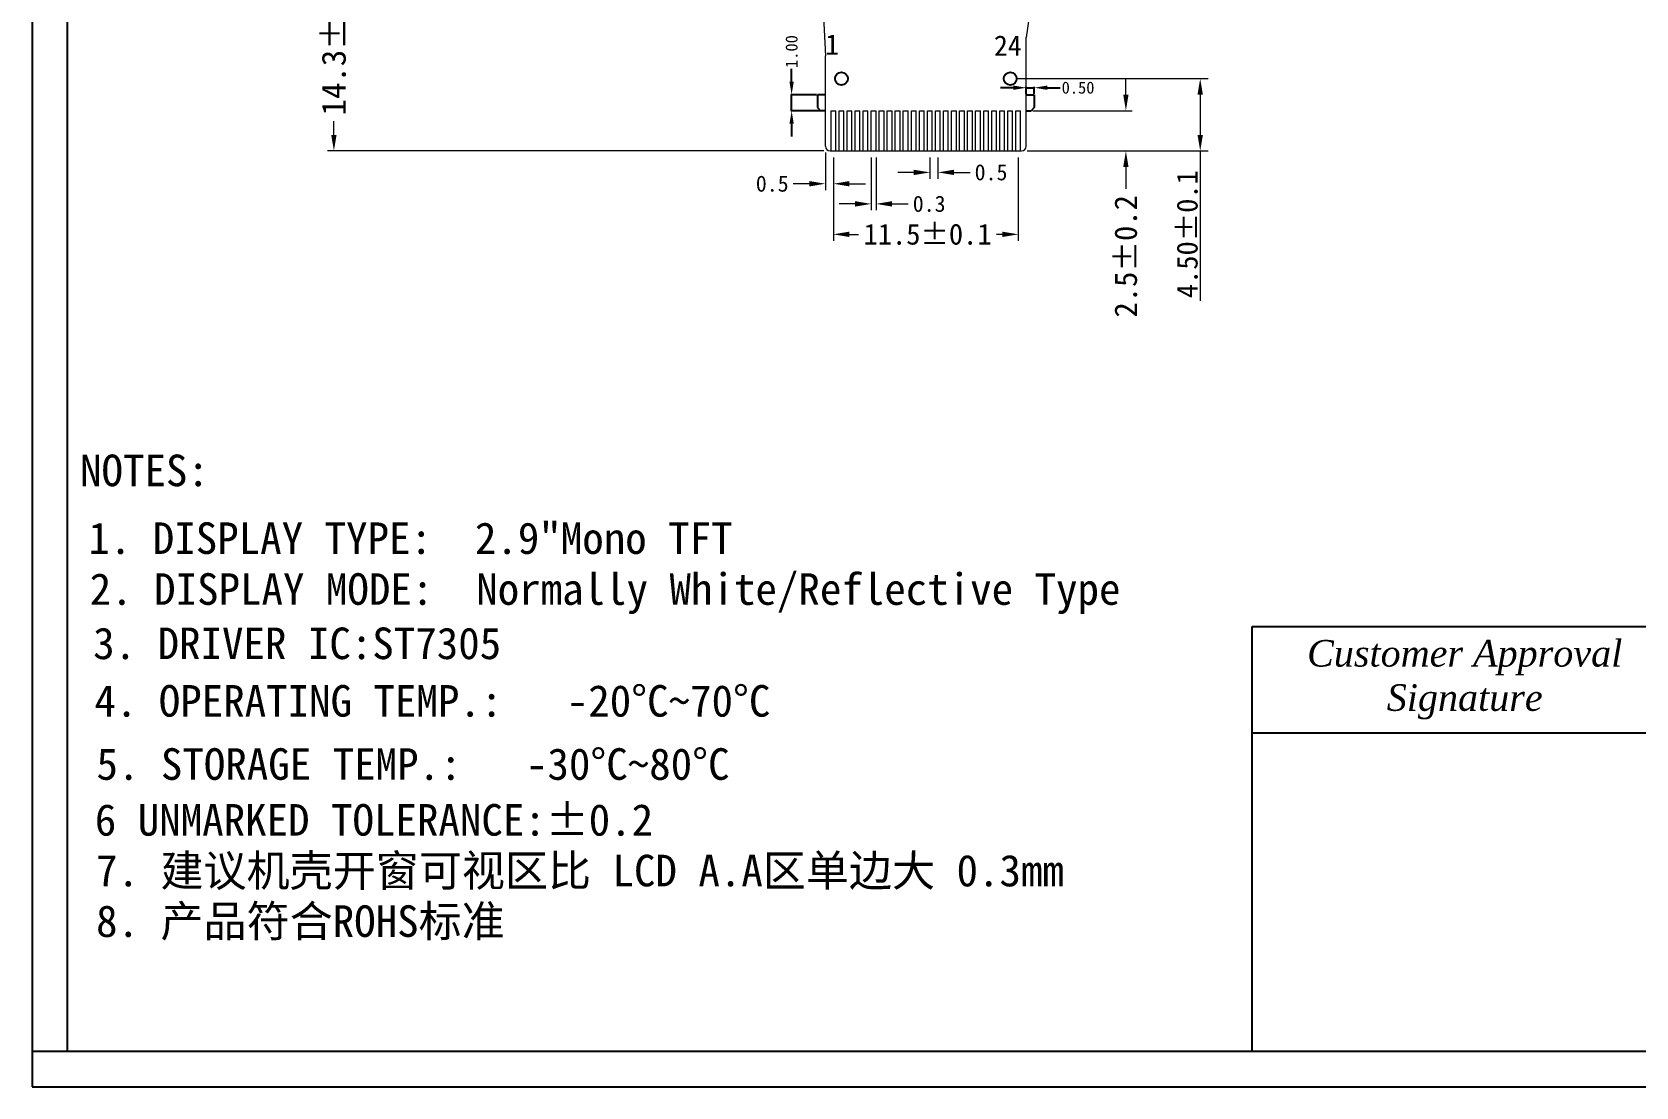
# Model space of a CAD drawing. Header units: millimetres. Extents: x 402 to 634, y 106 to 274.
# Drawn here: x 402 to 501.8, y 105.8 to 171.4 of the extents above; entities that cross this region are included whole.
import ezdxf

# ---------------------------------------------------------------- set-up
doc = ezdxf.new("R2010")
doc.units = ezdxf.units.MM
doc.header["$LTSCALE"] = 10
doc.header["$MEASUREMENT"] = 0
doc.layers.add('dim', color=3, linetype='Continuous', lineweight=13)
doc.layers.add('图框', color=7, linetype='Continuous', lineweight=0)
for name, color, linetype in [('DWG', 7, 'Continuous'), ('FPC', 2, 'Continuous'), ('Frame', 7, 'Continuous')]:
    doc.layers.add(name, color=color, linetype=linetype)
doc.styles.add('TXT', font='TXT')
doc.styles.add('宋体', font='')
doc.styles.add('工程', font='gbenor.shx', dxfattribs={"width": 1.25, "bigfont": 'gbcbig.shx'})
doc.styles.get('宋体').set_extended_font_data('SimSun')
doc.dimstyles.new('ISO-25$0', dxfattribs={"dimscale": 0.5, "dimtxt": 2, "dimasz": 2, "dimexe": 0.8, "dimexo": 0.8, "dimtad": 0, "dimrnd": 0.01, "dimzin": 9, "dimdsep": 46, "dimtxsty": 'Standard', "dimcen": 2.5, "dimadec": 0, "dimazin": 2, "dimtfac": 1, "dimtofl": 0, "dimtmove": 0, "dimatfit": 0, "dimfxl": 1, "dimlwd": 13, "dimlwe": 13, "dimarcsym": 0})
doc.dimstyles.new('li', dxfattribs={"dimtxt": 0.75, "dimasz": 1, "dimexe": 0.05, "dimexo": 0.05, "dimgap": 0.1, "dimtad": 0, "dimzin": 1, "dimdsep": 46, "dimtxsty": 'TXT', "dimcen": 2.5, "dimclrd": 4, "dimclre": 4, "dimclrt": 4, "dimadec": 0, "dimazin": 0, "dimtfac": 1, "dimtmove": 0, "dimatfit": 3, "dimfxl": 1.25, "dimarcsym": 0})
doc.dimstyles.new('标准', dxfattribs={"dimtxt": 1.6, "dimasz": 1.8, "dimexe": 0.5, "dimexo": 0.4, "dimgap": 0.1, "dimtad": 1, "dimzin": 1, "dimdsep": 46, "dimtxsty": '工程', "dimblk": 'CLOSEDBLANK', "dimcen": 0.09, "dimclrd": 3, "dimclre": 3, "dimclrt": 3, "dimadec": 0, "dimazin": 0, "dimtfac": 1, "dimtofl": 0, "dimtmove": 0, "dimatfit": 3, "dimldrblk": 'CLOSEDBLANK', "dimfxl": 1, "dimtolj": 1, "dimlwd": 0, "dimlwe": 0, "dimarcsym": 0})

# ---------------------------------------------------------------- blocks, each defined once
blk = doc.blocks.new('*D44')
at = {"color": 7, "lineweight": 13, "transparency": 16777216}
for p, q in [((441.905, 178.331), (420.397, 178.331)), ((420.797, 177.331), (420.797, 175.785)), ((420.797, 165.031), (420.797, 165.883)), ((451.276, 164.031), (420.397, 164.031))]:
    blk.add_line(p, q, dxfattribs=at)
at = {"color": 7, "transparency": 16777216}
for points in [[(420.63, 177.331), (420.964, 177.331), (420.797, 178.331)], [(420.63, 165.031), (420.964, 165.031), (420.797, 164.031)]]:
    blk.add_solid(points, dxfattribs=at)
at = {"layer": 'Defpoints', "color": 0, "transparency": 16777216}
for p in [(420.797, 178.331), (442.305, 178.331), (451.676, 164.031)]:
    blk.add_point(p, dxfattribs=at)
at = {"color": 7, "transparency": 16777216, "insert": (420.797, 170.834), "char_height": 1.5, "attachment_point": 5, "rotation": 90, "style": '宋体'}
blk.add_mtext('14.3%%P0.3', dxfattribs=at)
blk = doc.blocks.new('*D45')
at = {"color": 7, "lineweight": -2, "transparency": 16777216}
for p, q in [((463.076, 167.965), (462.276, 167.965)), ((463.876, 167.581), (463.876, 168.015)), ((463.876, 167.965), (464.376, 167.965)), ((464.376, 167.581), (464.376, 168.015)), ((465.176, 167.965), (465.976, 167.965))]:
    blk.add_line(p, q, dxfattribs=at)
at = {"color": 7, "transparency": 16777216}
for points in [[(463.076, 168.098), (463.076, 167.831), (463.876, 167.965)], [(465.176, 168.098), (465.176, 167.831), (464.376, 167.965)]]:
    blk.add_solid(points, dxfattribs=at)
at = {"layer": 'Defpoints', "color": 0, "transparency": 16777216}
for p in [(464.376, 167.965), (463.876, 167.531), (464.376, 167.531)]:
    blk.add_point(p, dxfattribs=at)
at = {"color": 7, "transparency": 16777216, "insert": (467.096, 167.965), "char_height": 0.75, "attachment_point": 5, "style": '宋体'}
blk.add_mtext('0.50', dxfattribs=at)
blk = doc.blocks.new('*D46')
at = {"color": 7, "lineweight": -2, "transparency": 16777216}
for p, q in [((449.276, 168.331), (449.276, 169.131)), ((450.826, 167.531), (449.226, 167.531)), ((449.276, 166.531), (449.276, 167.531)), ((451.026, 166.531), (449.226, 166.531)), ((449.276, 165.731), (449.276, 164.931))]:
    blk.add_line(p, q, dxfattribs=at)
at = {"color": 7, "transparency": 16777216}
for points in [[(449.142, 168.331), (449.409, 168.331), (449.276, 167.531)], [(449.142, 165.731), (449.409, 165.731), (449.276, 166.531)]]:
    blk.add_solid(points, dxfattribs=at)
at = {"layer": 'Defpoints', "color": 0, "transparency": 16777216}
for p in [(450.876, 167.531), (449.276, 166.531), (451.076, 166.531)]:
    blk.add_point(p, dxfattribs=at)
at = {"color": 7, "transparency": 16777216, "insert": (449.276, 170.215), "char_height": 0.75, "attachment_point": 5, "rotation": 90, "style": '宋体'}
blk.add_mtext('1.00', dxfattribs=at)
blk = doc.blocks.new('*D47')
at = {"color": 7, "lineweight": 13, "transparency": 16777216}
for p, q in [((470.073, 167.531), (470.073, 168.531)), ((464.276, 166.531), (470.473, 166.531)), ((463.926, 164.031), (470.473, 164.031)), ((470.073, 163.031), (470.073, 161.681))]:
    blk.add_line(p, q, dxfattribs=at)
at = {"color": 7, "transparency": 16777216}
for points in [[(469.906, 167.531), (470.24, 167.531), (470.073, 166.531)], [(469.906, 163.031), (470.24, 163.031), (470.073, 164.031)]]:
    blk.add_solid(points, dxfattribs=at)
at = {"layer": 'Defpoints', "color": 0, "transparency": 16777216}
for p in [(463.876, 166.531), (463.526, 164.031), (470.073, 164.031)]:
    blk.add_point(p, dxfattribs=at)
at = {"color": 7, "transparency": 16777216, "insert": (470.073, 157.477), "char_height": 1.4, "attachment_point": 5, "rotation": 90, "style": '宋体'}
blk.add_mtext('2.5±0.2', dxfattribs=at)
blk = doc.blocks.new('*D48')
at = {"color": 7, "lineweight": 0, "transparency": 16777216}
for p, q in [((463.276, 168.531), (475.197, 168.531)), ((474.697, 167.531), (474.697, 165.031)), ((463.976, 164.031), (475.197, 164.031)), ((474.697, 164.031), (474.697, 154.7))]:
    blk.add_line(p, q, dxfattribs=at)
at = {"color": 7, "transparency": 16777216}
for points in [[(474.53, 167.531), (474.864, 167.531), (474.697, 168.531)], [(474.53, 165.031), (474.864, 165.031), (474.697, 164.031)]]:
    blk.add_solid(points, dxfattribs=at)
at = {"layer": 'Defpoints', "color": 0, "transparency": 16777216}
for p in [(462.876, 168.531), (463.576, 164.031), (474.697, 164.031)]:
    blk.add_point(p, dxfattribs=at)
at = {"color": 7, "transparency": 16777216, "insert": (473.896, 158.856), "char_height": 1.3, "attachment_point": 5, "rotation": 90, "style": '宋体'}
blk.add_mtext('\\A1;4.50%%P0.1', dxfattribs=at)
blk = doc.blocks.new('_ClosedBlank')
at = {"color": 0, "linetype": 'ByBlock', "lineweight": -2}
for p, q in [((-1, 0.167), (0, 0)), ((-1, 0.167), (-1, -0.167)), ((0, 0), (-1, -0.167))]:
    blk.add_line(p, q, dxfattribs=at)
blk = doc.blocks.new('*D49')
at = {"color": 7, "lineweight": 13, "transparency": 16777216}
for p, q in [((456.876, 162.697), (455.876, 162.697)), ((457.876, 163.631), (457.876, 162.297)), ((458.376, 163.631), (458.376, 162.297)), ((459.376, 162.697), (460.376, 162.697))]:
    blk.add_line(p, q, dxfattribs=at)
at = {"color": 7, "transparency": 16777216}
for points in [[(456.876, 162.863), (456.876, 162.53), (457.876, 162.697)], [(459.376, 162.863), (459.376, 162.53), (458.376, 162.697)]]:
    blk.add_solid(points, dxfattribs=at)
at = {"layer": 'Defpoints', "color": 0, "transparency": 16777216}
for p in [(457.876, 164.031), (458.376, 164.031), (458.376, 162.697)]:
    blk.add_point(p, dxfattribs=at)
at = {"color": 7, "transparency": 16777216, "insert": (461.683, 162.697), "char_height": 1, "attachment_point": 5, "style": '宋体'}
blk.add_mtext('0.5', dxfattribs=at)
blk = doc.blocks.new('*D50')
at = {"color": 7, "lineweight": 13, "transparency": 16777216}
for p, q in [((454.226, 163.631), (454.226, 160.337)), ((454.526, 163.631), (454.526, 160.337)), ((453.226, 160.737), (452.226, 160.737)), ((455.526, 160.737), (456.526, 160.737))]:
    blk.add_line(p, q, dxfattribs=at)
at = {"color": 7, "transparency": 16777216}
for points in [[(453.226, 160.904), (453.226, 160.57), (454.226, 160.737)], [(455.526, 160.904), (455.526, 160.57), (454.526, 160.737)]]:
    blk.add_solid(points, dxfattribs=at)
at = {"layer": 'Defpoints', "color": 0, "transparency": 16777216}
for p in [(454.226, 164.031), (454.526, 164.031), (454.526, 160.737)]:
    blk.add_point(p, dxfattribs=at)
at = {"color": 7, "transparency": 16777216, "insert": (457.833, 160.737), "char_height": 1, "attachment_point": 5, "style": '宋体'}
blk.add_mtext('0.3', dxfattribs=at)
blk = doc.blocks.new('*D51')
at = {"color": 7, "lineweight": 13, "transparency": 16777216}
for p, q in [((451.876, 163.631), (451.876, 158.443)), ((463.376, 163.631), (463.376, 158.443)), ((452.876, 158.843), (453.439, 158.843)), ((462.376, 158.843), (462.032, 158.843))]:
    blk.add_line(p, q, dxfattribs=at)
at = {"color": 7, "transparency": 16777216}
for points in [[(452.876, 159.01), (452.876, 158.677), (451.876, 158.843)], [(462.376, 159.01), (462.376, 158.677), (463.376, 158.843)]]:
    blk.add_solid(points, dxfattribs=at)
at = {"layer": 'Defpoints', "color": 0, "transparency": 16777216}
for p in [(451.876, 164.031), (463.376, 164.031), (463.376, 158.843)]:
    blk.add_point(p, dxfattribs=at)
at = {"color": 7, "transparency": 16777216, "insert": (457.735, 158.843), "char_height": 1.3, "attachment_point": 5, "style": '宋体'}
blk.add_mtext('11.5%%P0.1', dxfattribs=at)
blk = doc.blocks.new('*D52')
at = {"color": 7, "lineweight": 13, "transparency": 16777216}
for p, q in [((451.376, 163.931), (451.376, 161.591)), ((451.876, 163.631), (451.876, 161.591)), ((450.376, 161.991), (449.376, 161.991)), ((452.876, 161.991), (453.876, 161.991))]:
    blk.add_line(p, q, dxfattribs=at)
at = {"color": 7, "transparency": 16777216}
for points in [[(450.376, 162.157), (450.376, 161.824), (451.376, 161.991)], [(452.876, 162.157), (452.876, 161.824), (451.876, 161.991)]]:
    blk.add_solid(points, dxfattribs=at)
at = {"layer": 'Defpoints', "color": 0, "transparency": 16777216}
for p in [(451.376, 164.331), (451.876, 164.031), (451.876, 161.991)]:
    blk.add_point(p, dxfattribs=at)
at = {"color": 7, "transparency": 16777216, "insert": (448.069, 161.991), "char_height": 1, "attachment_point": 5, "style": '宋体'}
blk.add_mtext('0.5', dxfattribs=at)

msp = doc.modelspace()

# ---------------------------------------------------------------- linework, layer by layer
at = {"color": 24}
for p, q in [((450.8756, 167.5306), (450.87557, 166.7316)), ((450.87557, 166.7316), (451.0756, 166.53058)), ((451.3756, 167.53057), (450.8756, 167.5306)), ((451.3756, 167.53057), (450.8756, 167.5306)), ((463.8756, 167.53057), (464.3756, 167.5306)), ((464.37563, 166.7316), (464.1756, 166.53058)), ((464.3756, 167.5306), (464.37563, 166.7316)), ((451.3756, 166.53057), (451.0756, 166.53058)), ((463.8756, 166.53057), (464.1756, 166.53058))]:
    msp.add_line(p, q, dxfattribs=at)
at = {"layer": 'dim', "color": 30}
for p, q in [((451.06912, 176.5306), (451.3756, 169.95557)), ((464.63912, 176.5306), (463.8756, 171.08057)), ((463.8756, 167.53057), (463.8756, 171.08057)), ((451.3756, 167.53057), (451.3756, 169.95557)), ((451.3756, 164.33057), (451.3756, 167.53057)), ((463.8756, 164.33057), (463.8756, 167.53057)), ((451.6756, 164.03057), (463.5756, 164.03057))]:
    msp.add_line(p, q, dxfattribs=at)
at = {"layer": 'dim', "color": 2}
for p, q in [((451.7256, 166.53057), (452.0256, 166.53057)), ((451.7256, 164.03057), (451.7256, 166.53057)), ((451.7256, 166.53057), (452.0256, 166.53057)), ((451.7256, 164.03057), (451.7256, 166.53057)), ((451.7256, 166.53057), (452.0256, 166.53057)), ((451.7256, 164.03057), (451.7256, 166.53057)), ((451.7256, 166.53057), (452.0256, 166.53057)), ((451.7256, 164.03057), (451.7256, 166.53057)), ((452.0256, 164.03057), (452.0256, 166.53057)), ((452.0256, 164.03057), (452.0256, 166.53057)), ((452.0256, 164.03057), (452.0256, 166.53057)), ((452.0256, 164.03057), (452.0256, 166.53057)), ((452.2256, 166.53057), (452.5256, 166.53057)), ((452.2256, 164.03057), (452.2256, 166.53057)), ((452.2256, 166.53057), (452.5256, 166.53057)), ((452.2256, 164.03057), (452.2256, 166.53057)), ((452.2256, 166.53057), (452.5256, 166.53057)), ((452.2256, 164.03057), (452.2256, 166.53057)), ((452.2256, 166.53057), (452.5256, 166.53057)), ((452.2256, 164.03057), (452.2256, 166.53057)), ((452.5256, 164.03057), (452.5256, 166.53057)), ((452.5256, 164.03057), (452.5256, 166.53057)), ((452.5256, 164.03057), (452.5256, 166.53057)), ((452.5256, 164.03057), (452.5256, 166.53057)), ((452.7256, 166.53057), (453.0256, 166.53057)), ((452.7256, 164.03057), (452.7256, 166.53057)), ((452.7256, 166.53057), (453.0256, 166.53057)), ((452.7256, 164.03057), (452.7256, 166.53057)), ((452.7256, 166.53057), (453.0256, 166.53057)), ((452.7256, 164.03057), (452.7256, 166.53057)), ((452.7256, 166.53057), (453.0256, 166.53057)), ((452.7256, 164.03057), (452.7256, 166.53057)), ((453.0256, 164.03057), (453.0256, 166.53057)), ((453.0256, 164.03057), (453.0256, 166.53057)), ((453.0256, 164.03057), (453.0256, 166.53057)), ((453.0256, 164.03057), (453.0256, 166.53057)), ((453.2256, 166.53057), (453.5256, 166.53057)), ((453.2256, 164.03057), (453.2256, 166.53057)), ((453.2256, 166.53057), (453.5256, 166.53057)), ((453.2256, 164.03057), (453.2256, 166.53057)), ((453.2256, 166.53057), (453.5256, 166.53057)), ((453.2256, 164.03057), (453.2256, 166.53057)), ((453.2256, 166.53057), (453.5256, 166.53057)), ((453.2256, 164.03057), (453.2256, 166.53057)), ((453.5256, 164.03057), (453.5256, 166.53057)), ((453.5256, 164.03057), (453.5256, 166.53057)), ((453.5256, 164.03057), (453.5256, 166.53057)), ((453.5256, 164.03057), (453.5256, 166.53057)), ((453.7256, 166.53057), (454.0256, 166.53057)), ((453.7256, 164.03057), (453.7256, 166.53057)), ((453.7256, 166.53057), (454.0256, 166.53057)), ((453.7256, 164.03057), (453.7256, 166.53057)), ((453.7256, 166.53057), (454.0256, 166.53057)), ((453.7256, 164.03057), (453.7256, 166.53057)), ((453.7256, 166.53057), (454.0256, 166.53057)), ((453.7256, 164.03057), (453.7256, 166.53057)), ((454.0256, 164.03057), (454.0256, 166.53057)), ((454.0256, 164.03057), (454.0256, 166.53057)), ((454.0256, 164.03057), (454.0256, 166.53057)), ((454.0256, 164.03057), (454.0256, 166.53057)), ((454.2256, 166.53057), (454.5256, 166.53057)), ((454.2256, 164.03057), (454.2256, 166.53057)), ((454.2256, 166.53057), (454.5256, 166.53057)), ((454.2256, 164.03057), (454.2256, 166.53057)), ((454.2256, 166.53057), (454.5256, 166.53057)), ((454.2256, 164.03057), (454.2256, 166.53057)), ((454.2256, 166.53057), (454.5256, 166.53057)), ((454.2256, 164.03057), (454.2256, 166.53057)), ((454.5256, 164.03057), (454.5256, 166.53057)), ((454.5256, 164.03057), (454.5256, 166.53057)), ((454.5256, 164.03057), (454.5256, 166.53057)), ((454.5256, 164.03057), (454.5256, 166.53057)), ((454.7256, 166.53057), (455.0256, 166.53057)), ((454.7256, 164.03057), (454.7256, 166.53057)), ((454.7256, 166.53057), (455.0256, 166.53057)), ((454.7256, 164.03057), (454.7256, 166.53057)), ((454.7256, 166.53057), (455.0256, 166.53057)), ((454.7256, 164.03057), (454.7256, 166.53057)), ((454.7256, 166.53057), (455.0256, 166.53057)), ((454.7256, 164.03057), (454.7256, 166.53057)), ((455.0256, 164.03057), (455.0256, 166.53057)), ((455.0256, 164.03057), (455.0256, 166.53057)), ((455.0256, 164.03057), (455.0256, 166.53057)), ((455.0256, 164.03057), (455.0256, 166.53057)), ((455.2256, 166.53057), (455.5256, 166.53057)), ((455.2256, 164.03057), (455.2256, 166.53057)), ((455.2256, 166.53057), (455.5256, 166.53057)), ((455.2256, 164.03057), (455.2256, 166.53057)), ((455.2256, 166.53057), (455.5256, 166.53057)), ((455.2256, 164.03057), (455.2256, 166.53057)), ((455.2256, 166.53057), (455.5256, 166.53057)), ((455.2256, 164.03057), (455.2256, 166.53057)), ((455.5256, 164.03057), (455.5256, 166.53057)), ((455.5256, 164.03057), (455.5256, 166.53057)), ((455.5256, 164.03057), (455.5256, 166.53057)), ((455.5256, 164.03057), (455.5256, 166.53057)), ((455.7256, 166.53057), (456.0256, 166.53057)), ((455.7256, 164.03057), (455.7256, 166.53057)), ((455.7256, 166.53057), (456.0256, 166.53057)), ((455.7256, 164.03057), (455.7256, 166.53057)), ((455.7256, 166.53057), (456.0256, 166.53057)), ((455.7256, 164.03057), (455.7256, 166.53057)), ((455.7256, 166.53057), (456.0256, 166.53057)), ((455.7256, 164.03057), (455.7256, 166.53057)), ((456.0256, 164.03057), (456.0256, 166.53057)), ((456.0256, 164.03057), (456.0256, 166.53057)), ((456.0256, 164.03057), (456.0256, 166.53057)), ((456.0256, 164.03057), (456.0256, 166.53057)), ((456.2256, 166.53057), (456.5256, 166.53057)), ((456.2256, 164.03057), (456.2256, 166.53057)), ((456.2256, 166.53057), (456.5256, 166.53057)), ((456.2256, 164.03057), (456.2256, 166.53057)), ((456.2256, 166.53057), (456.5256, 166.53057)), ((456.2256, 164.03057), (456.2256, 166.53057)), ((456.2256, 166.53057), (456.5256, 166.53057)), ((456.2256, 164.03057), (456.2256, 166.53057)), ((456.5256, 164.03057), (456.5256, 166.53057)), ((456.5256, 164.03057), (456.5256, 166.53057)), ((456.5256, 164.03057), (456.5256, 166.53057)), ((456.5256, 164.03057), (456.5256, 166.53057)), ((456.7256, 166.53057), (457.0256, 166.53057)), ((456.7256, 164.03057), (456.7256, 166.53057)), ((456.7256, 166.53057), (457.0256, 166.53057)), ((456.7256, 164.03057), (456.7256, 166.53057)), ((456.7256, 166.53057), (457.0256, 166.53057)), ((456.7256, 164.03057), (456.7256, 166.53057)), ((456.7256, 166.53057), (457.0256, 166.53057)), ((456.7256, 164.03057), (456.7256, 166.53057)), ((457.0256, 164.03057), (457.0256, 166.53057)), ((457.0256, 164.03057), (457.0256, 166.53057)), ((457.0256, 164.03057), (457.0256, 166.53057)), ((457.0256, 164.03057), (457.0256, 166.53057)), ((457.2256, 166.53057), (457.5256, 166.53057)), ((457.2256, 164.03057), (457.2256, 166.53057)), ((457.2256, 166.53057), (457.5256, 166.53057)), ((457.2256, 164.03057), (457.2256, 166.53057)), ((457.2256, 166.53057), (457.5256, 166.53057)), ((457.2256, 164.03057), (457.2256, 166.53057)), ((457.2256, 166.53057), (457.5256, 166.53057)), ((457.2256, 164.03057), (457.2256, 166.53057)), ((457.5256, 164.03057), (457.5256, 166.53057)), ((457.5256, 164.03057), (457.5256, 166.53057)), ((457.5256, 164.03057), (457.5256, 166.53057)), ((457.5256, 164.03057), (457.5256, 166.53057)), ((457.7256, 166.53057), (458.0256, 166.53057)), ((457.7256, 164.03057), (457.7256, 166.53057)), ((457.7256, 166.53057), (458.0256, 166.53057)), ((457.7256, 164.03057), (457.7256, 166.53057)), ((457.7256, 166.53057), (458.0256, 166.53057)), ((457.7256, 164.03057), (457.7256, 166.53057)), ((457.7256, 166.53057), (458.0256, 166.53057)), ((457.7256, 164.03057), (457.7256, 166.53057)), ((458.0256, 164.03057), (458.0256, 166.53057)), ((458.0256, 164.03057), (458.0256, 166.53057)), ((458.0256, 164.03057), (458.0256, 166.53057)), ((458.0256, 164.03057), (458.0256, 166.53057)), ((458.2256, 166.53057), (458.5256, 166.53057)), ((458.2256, 164.03057), (458.2256, 166.53057)), ((458.2256, 166.53057), (458.5256, 166.53057)), ((458.2256, 164.03057), (458.2256, 166.53057)), ((458.2256, 166.53057), (458.5256, 166.53057)), ((458.2256, 164.03057), (458.2256, 166.53057)), ((458.2256, 166.53057), (458.5256, 166.53057)), ((458.2256, 164.03057), (458.2256, 166.53057)), ((458.5256, 164.03057), (458.5256, 166.53057)), ((458.5256, 164.03057), (458.5256, 166.53057)), ((458.5256, 164.03057), (458.5256, 166.53057)), ((458.5256, 164.03057), (458.5256, 166.53057)), ((458.7256, 166.53057), (459.0256, 166.53057)), ((458.7256, 164.03057), (458.7256, 166.53057)), ((458.7256, 166.53057), (459.0256, 166.53057)), ((458.7256, 164.03057), (458.7256, 166.53057)), ((458.7256, 166.53057), (459.0256, 166.53057)), ((458.7256, 164.03057), (458.7256, 166.53057)), ((458.7256, 166.53057), (459.0256, 166.53057)), ((458.7256, 164.03057), (458.7256, 166.53057)), ((459.0256, 164.03057), (459.0256, 166.53057)), ((459.0256, 164.03057), (459.0256, 166.53057)), ((459.0256, 164.03057), (459.0256, 166.53057)), ((459.0256, 164.03057), (459.0256, 166.53057)), ((459.2256, 166.53057), (459.5256, 166.53057)), ((459.2256, 164.03057), (459.2256, 166.53057)), ((459.2256, 166.53057), (459.5256, 166.53057)), ((459.2256, 164.03057), (459.2256, 166.53057)), ((459.2256, 166.53057), (459.5256, 166.53057)), ((459.2256, 164.03057), (459.2256, 166.53057)), ((459.2256, 166.53057), (459.5256, 166.53057)), ((459.2256, 164.03057), (459.2256, 166.53057)), ((459.5256, 164.03057), (459.5256, 166.53057)), ((459.5256, 164.03057), (459.5256, 166.53057)), ((459.5256, 164.03057), (459.5256, 166.53057)), ((459.5256, 164.03057), (459.5256, 166.53057)), ((459.7256, 166.53057), (460.0256, 166.53057)), ((459.7256, 164.03057), (459.7256, 166.53057)), ((459.7256, 166.53057), (460.0256, 166.53057)), ((459.7256, 164.03057), (459.7256, 166.53057)), ((459.7256, 166.53057), (460.0256, 166.53057)), ((459.7256, 164.03057), (459.7256, 166.53057)), ((459.7256, 166.53057), (460.0256, 166.53057)), ((459.7256, 164.03057), (459.7256, 166.53057)), ((460.0256, 164.03057), (460.0256, 166.53057)), ((460.0256, 164.03057), (460.0256, 166.53057)), ((460.0256, 164.03057), (460.0256, 166.53057)), ((460.0256, 164.03057), (460.0256, 166.53057)), ((460.2256, 166.53057), (460.5256, 166.53057)), ((460.2256, 164.03057), (460.2256, 166.53057)), ((460.2256, 166.53057), (460.5256, 166.53057)), ((460.2256, 164.03057), (460.2256, 166.53057)), ((460.2256, 166.53057), (460.5256, 166.53057)), ((460.2256, 164.03057), (460.2256, 166.53057)), ((460.2256, 166.53057), (460.5256, 166.53057)), ((460.2256, 164.03057), (460.2256, 166.53057)), ((460.5256, 164.03057), (460.5256, 166.53057)), ((460.5256, 164.03057), (460.5256, 166.53057)), ((460.5256, 164.03057), (460.5256, 166.53057)), ((460.5256, 164.03057), (460.5256, 166.53057)), ((460.7256, 166.53057), (461.0256, 166.53057)), ((460.7256, 164.03057), (460.7256, 166.53057)), ((460.7256, 166.53057), (461.0256, 166.53057)), ((460.7256, 164.03057), (460.7256, 166.53057)), ((460.7256, 166.53057), (461.0256, 166.53057)), ((460.7256, 164.03057), (460.7256, 166.53057)), ((460.7256, 166.53057), (461.0256, 166.53057)), ((460.7256, 164.03057), (460.7256, 166.53057)), ((461.0256, 164.03057), (461.0256, 166.53057)), ((461.0256, 164.03057), (461.0256, 166.53057)), ((461.0256, 164.03057), (461.0256, 166.53057)), ((461.0256, 164.03057), (461.0256, 166.53057)), ((461.2256, 166.53057), (461.5256, 166.53057)), ((461.2256, 164.03057), (461.2256, 166.53057)), ((461.2256, 166.53057), (461.5256, 166.53057)), ((461.2256, 164.03057), (461.2256, 166.53057)), ((461.2256, 166.53057), (461.5256, 166.53057)), ((461.2256, 164.03057), (461.2256, 166.53057)), ((461.2256, 166.53057), (461.5256, 166.53057)), ((461.2256, 164.03057), (461.2256, 166.53057)), ((461.5256, 164.03057), (461.5256, 166.53057)), ((461.5256, 164.03057), (461.5256, 166.53057)), ((461.5256, 164.03057), (461.5256, 166.53057)), ((461.5256, 164.03057), (461.5256, 166.53057)), ((461.7256, 166.53057), (462.0256, 166.53057)), ((461.7256, 164.03057), (461.7256, 166.53057)), ((461.7256, 166.53057), (462.0256, 166.53057)), ((461.7256, 164.03057), (461.7256, 166.53057)), ((461.7256, 166.53057), (462.0256, 166.53057)), ((461.7256, 164.03057), (461.7256, 166.53057)), ((461.7256, 166.53057), (462.0256, 166.53057)), ((461.7256, 164.03057), (461.7256, 166.53057)), ((462.0256, 164.03057), (462.0256, 166.53057)), ((462.0256, 164.03057), (462.0256, 166.53057)), ((462.0256, 164.03057), (462.0256, 166.53057)), ((462.0256, 164.03057), (462.0256, 166.53057)), ((462.2256, 166.53057), (462.5256, 166.53057)), ((462.2256, 164.03057), (462.2256, 166.53057)), ((462.2256, 166.53057), (462.5256, 166.53057)), ((462.2256, 164.03057), (462.2256, 166.53057)), ((462.2256, 166.53057), (462.5256, 166.53057)), ((462.2256, 164.03057), (462.2256, 166.53057)), ((462.2256, 166.53057), (462.5256, 166.53057)), ((462.2256, 164.03057), (462.2256, 166.53057)), ((462.5256, 164.03057), (462.5256, 166.53057)), ((462.5256, 164.03057), (462.5256, 166.53057)), ((462.5256, 164.03057), (462.5256, 166.53057)), ((462.5256, 164.03057), (462.5256, 166.53057)), ((462.7256, 166.53057), (463.0256, 166.53057)), ((462.7256, 164.03057), (462.7256, 166.53057)), ((462.7256, 166.53057), (463.0256, 166.53057)), ((462.7256, 164.03057), (462.7256, 166.53057)), ((462.7256, 166.53057), (463.0256, 166.53057)), ((462.7256, 164.03057), (462.7256, 166.53057)), ((462.7256, 166.53057), (463.0256, 166.53057)), ((462.7256, 164.03057), (462.7256, 166.53057)), ((463.0256, 164.03057), (463.0256, 166.53057)), ((463.0256, 164.03057), (463.0256, 166.53057)), ((463.0256, 164.03057), (463.0256, 166.53057)), ((463.0256, 164.03057), (463.0256, 166.53057)), ((463.2256, 166.53057), (463.5256, 166.53057)), ((463.2256, 164.03057), (463.2256, 166.53057)), ((463.2256, 166.53057), (463.5256, 166.53057)), ((463.2256, 164.03057), (463.2256, 166.53057)), ((463.2256, 166.53057), (463.5256, 166.53057)), ((463.2256, 164.03057), (463.2256, 166.53057)), ((463.2256, 166.53057), (463.5256, 166.53057)), ((463.2256, 164.03057), (463.2256, 166.53057)), ((463.5256, 164.03057), (463.5256, 166.53057)), ((463.5256, 164.03057), (463.5256, 166.53057)), ((463.5256, 164.03057), (463.5256, 166.53057)), ((463.5256, 164.03057), (463.5256, 166.53057))]:
    msp.add_line(p, q, dxfattribs=at)
at = {"layer": 'dim', "color": 30}
for centre, start, end in [((451.6756, 164.33057), 180, 270), ((463.5756, 164.33057), 270, 0)]:
    msp.add_arc(centre, 0.3, start, end, dxfattribs=at)
at = {"layer": 'FPC', "color": 30}
for centre in [(452.3756, 168.53057), (462.8756, 168.53057)]:
    msp.add_circle(centre, 0.4, dxfattribs=at)
at = {"layer": 'Frame', "color": 7}
for p, q in [((402.01727, 274.19188), (402.01727, 105.8072)), ((404.21975, 108.00969), (404.21975, 271.98939)), ((477.93918, 108.00969), (477.93918, 134.43955)), ((477.93918, 134.43955), (632.11335, 134.43955)), ((477.93918, 127.83208), (632.11335, 127.83208)), ((632.11335, 108.00969), (402.01727, 108.00969)), ((402.01727, 105.8072), (634.31584, 105.8072))]:
    msp.add_line(p, q, dxfattribs=at)

# ---------------------------------------------------------------- texts
at = {"color": 7, "insert": (405.81693, 134.38343), "char_height": 1.9640894, "width": 52.8545782, "attachment_point": 1, "style": '宋体'}
msp.add_mtext('3. DRIVER IC:ST7305', dxfattribs=at)
at = {"layer": 'DWG', "color": 7, "char_height": 1.8, "width": 3.2791903, "attachment_point": 1, "style": '宋体'}
for s, insert in [(' {\\H0.7053x;1}', (450.1407, 171.28762)), (' {\\H0.7053x;24}', (460.63908, 171.21741))]:
    msp.add_mtext(s, dxfattribs=dict(at, insert=insert))
at = {"layer": 'Frame', "color": 7, "insert": (491.15411, 131.13581), "char_height": 1.6518662, "attachment_point": 5, "style": '宋体'}
msp.add_mtext('{\\fTimes New Roman|b0|i1|c0|p18;Customer Approval\\PSignature}', dxfattribs=at)
at = {"layer": '图框', "style": '宋体'}
for s, height, p in [('NOTES:', 1.964089, (405.00288, 143.17603)), ('1. DISPLAY TYPE:  2.9"Mono TFT', 1.9640894, (405.5202, 138.96125)), ('2. DISPLAY MODE:  Normally White/Reflective Type ', 1.9640894, (405.60345, 135.79746)), ('4. OPERATING TEMP.:   -20%%DC~70%%DC', 1.9640894, (405.89215, 128.84094)), ('5. STORAGE TEMP.:   -30%%DC~80%%DC', 1.9640894, (406.02365, 124.91078)), ('6 UNMARKED TOLERANCE:%%P0.2', 1.9640894, (405.92035, 121.43733)), ('7. 建议机壳开窗可视区比 LCD A.A区单边大 0.3mm', 1.9640894, (405.99663, 118.28387))]:
    msp.add_text(s, height=height, dxfattribs=at).set_placement(p)
at = {"layer": '图框', "insert": (405.99932, 117.10324), "char_height": 1.9640894, "width": 52.8545782, "attachment_point": 1, "style": '宋体'}
msp.add_mtext('8. 产品符合ROHS标准', dxfattribs=at)

# ---------------------------------------------------------------- dimensions: what is measured, and where the dimension line sits
at = {"color": 7}
dim = msp.add_linear_dim(base=(420.79684, 178.33057), p1=(451.6756, 164.03057), p2=(442.30532, 178.33057), angle=90, text='<>%%P0.3', dimstyle='ISO-25$0', override={"dimtxt": 3, "dimasz": 2, "dimtxsty": '宋体', "dimclrd": 7, "dimclre": 7, "dimclrt": 7, "dimfxl": 0.8}, dxfattribs=at)
dim.commit()
dim.dimension.update_dxf_attribs({"geometry": '*D44', "text_midpoint": (420.79684, 170.834), "dimtype": 160})
at = {"color": 0}
dim = msp.add_linear_dim(base=(449.2757, 166.53058), p1=(450.8756, 167.5306), p2=(451.0756, 166.53058), angle=90, dimstyle='li', override={"dimasz": 0.8, "dimtxsty": '宋体', "dimclrd": 7, "dimclre": 7, "dimclrt": 7}, dxfattribs=at)
dim.commit()
dim.dimension.update_dxf_attribs({"geometry": '*D46', "text_midpoint": (449.2757, 170.21524), "dimtype": 160})
dim = msp.add_linear_dim(base=(464.3756, 167.96481), p1=(463.8756, 167.53057), p2=(464.3756, 167.5306), dimstyle='li', override={"dimasz": 0.8, "dimtxsty": '宋体', "dimclrd": 7, "dimclre": 7, "dimclrt": 7}, dxfattribs=at)
dim.commit()
dim.dimension.update_dxf_attribs({"geometry": '*D45', "text_midpoint": (467.09585, 167.96481)})
dim = msp.add_linear_dim(base=(474.6971, 164.03057), p1=(462.8756, 168.53057), p2=(463.5756, 164.03057), angle=90, text='<>%%P0.1', dimstyle='标准', override={"dimtxt": 1.3, "dimasz": 1, "dimtxsty": '宋体', "dimsah": 1, "dimclrd": 7, "dimclre": 7, "dimclrt": 7})
dim.commit()
dim.dimension.update_dxf_attribs({"geometry": '*D48', "text_midpoint": (474.6971, 158.85608), "dimtype": 160})
dim = msp.add_linear_dim(base=(470.07301, 164.03057), p1=(463.8756, 166.53057), p2=(463.5256, 164.03057), angle=90, dimstyle='ISO-25$0', override={"dimtxt": 2.8, "dimgap": 0.625, "dimtxsty": '宋体', "dimclrd": 7, "dimclre": 7, "dimclrt": 7, "dimtol": 1, "dimlim": 0, "dimtp": 0.2, "dimtm": 0.2, "dimfxl": 0.8})
dim.commit()
dim.dimension.update_dxf_attribs({"geometry": '*D47', "text_midpoint": (470.07301, 157.47708), "dimtype": 160})
for base, p1, p2, picture, middle in [((451.8756, 161.99054), (451.3756, 164.33057), (451.8756, 164.03057), '*D52', (448.06869, 161.99054)), ((454.5256, 160.73703), (454.2256, 164.03057), (454.5256, 164.03057), '*D50', (457.83251, 160.73703))]:
    dim = msp.add_linear_dim(base=base, p1=p1, p2=p2, dimstyle='ISO-25$0', override={"dimtxsty": '宋体', "dimclrd": 7, "dimclre": 7, "dimclrt": 7, "dimfxl": 0.8})
    dim.commit()
    dim.dimension.update_dxf_attribs({"geometry": picture, "text_midpoint": middle, "dimtype": 160})
dim = msp.add_linear_dim(base=(463.3756, 158.84335), p1=(451.8756, 164.03057), p2=(463.3756, 164.03057), text='<>%%P0.1', dimstyle='ISO-25$0', override={"dimtxt": 2.6, "dimtxsty": '宋体', "dimclrd": 7, "dimclre": 7, "dimclrt": 7, "dimfxl": 0.8})
dim.commit()
dim.dimension.update_dxf_attribs({"geometry": '*D51', "text_midpoint": (457.7355, 158.84335), "dimtype": 160})
dim = msp.add_linear_dim(base=(458.3756, 162.69655), p1=(457.8756, 164.03057), p2=(458.3756, 164.03057), dimstyle='ISO-25$0', override={"dimtxsty": '宋体', "dimclrd": 7, "dimclre": 7, "dimclrt": 7, "dimfxl": 0.8})
dim.commit()
dim.dimension.update_dxf_attribs({"geometry": '*D49', "text_midpoint": (461.68251, 162.69655)})

doc.saveas('drawing.dxf')
